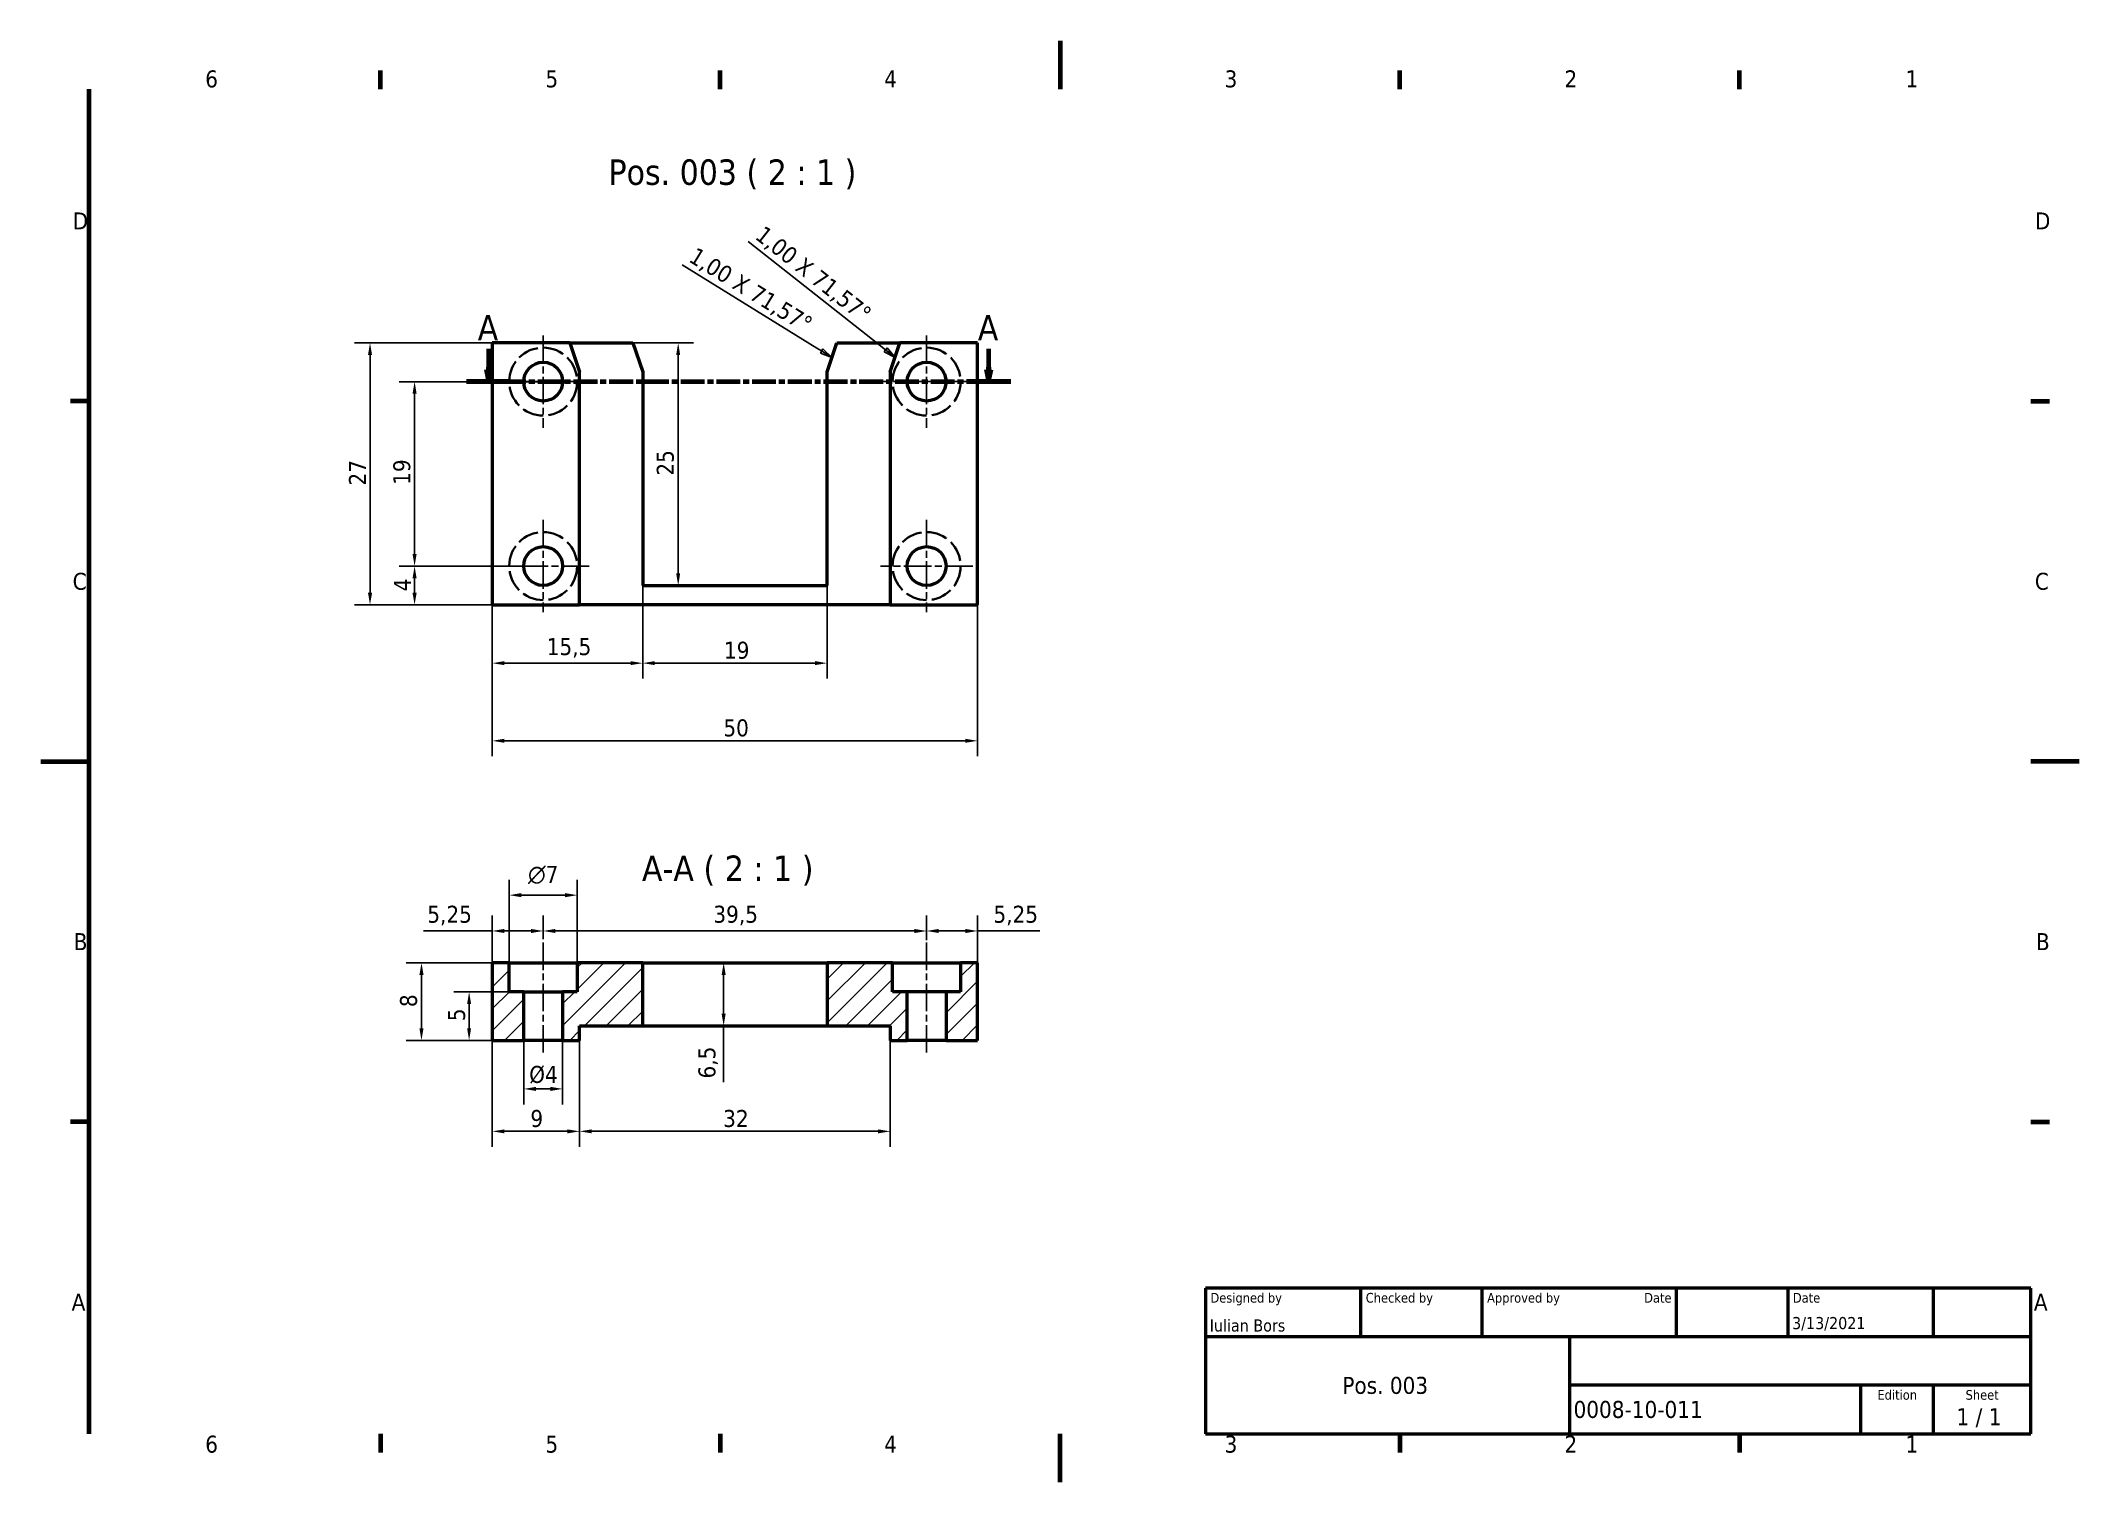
# Model space of a CAD drawing. Header units: millimetres. Extents: x 0 to 210, y 0 to 149.
import ezdxf
from ezdxf.enums import TextEntityAlignment as Align

# ---------------------------------------------------------------- set-up
doc = ezdxf.new("R2010")
doc.units = ezdxf.units.MM
doc.header["$LTSCALE"] = 0.5
doc.linetypes.add('CHAIN', pattern=[0.3543, 0.2362, -0.0295, 0.0591, -0.0295])
doc.linetypes.add('DASHED', pattern=[0.2068, 0.1655, -0.0413])
for name, color, linetype, lineweight in [('Border (ISO)', 7, 'Continuous', 70), ('Center Mark (ISO)', 7, 'Continuous', 25), ('Centerline (ISO)', 7, 'Continuous', 25), ('Dimension (ISO)', 7, 'Continuous', 25), ('Hatch (ISO)', 7, 'Continuous', 18), ('Hidden (ISO)', 7, 'DASHED', 35), ('Section Line (ISO)', 7, 'CHAIN', 70), ('Symbol (ISO)', 7, 'Continuous', 25), ('Title (ISO)', 7, 'Continuous', 50), ('Visible (ISO)', 7, 'Continuous', 50)]:
    doc.layers.add(name, color=color, linetype=linetype, lineweight=lineweight)
doc.styles.add('Label Text (ISO)', font='tahoma.ttf')
doc.styles.add('Note Text (ISO)', font='tahoma.ttf')
doc.styles.add('Text Style39', font='tahoma.ttf')
doc.styles.add('Text Style41', font='tahoma.ttf')
doc.styles.add('Text Style45', font='tahoma.ttf')
doc.dimstyles.new('Default (ISO)', dxfattribs={"dimscale": 0.5, "dimtxt": 3.5, "dimasz": 2.5, "dimexe": 3.175, "dimexo": 0, "dimgap": 0.762, "dimtad": 1, "dimrnd": 1e-08, "dimzin": 0, "dimtxsty": 'Note Text (ISO)', "dimcen": 0.09, "dimdle": 10, "dimclrd": 256, "dimclre": 256, "dimclrt": 256, "dimazin": 0, "dimtfac": 1.001486, "dimtmove": 0, "dimatfit": 3, "dimfxl": 0, "dimtolj": 1, "dimtzin": 0, "dimlwd": -1, "dimlwe": -1, "dimarcsym": 0})

# ---------------------------------------------------------------- blocks, each defined once
blk = doc.blocks.new('Borders Default Border')
at = {"layer": 'Border (ISO)'}
for p, q in [((70, 287), (70, 290.9)), ((140, 287), (140, 290.9)), ((280, 287), (280, 290.9)), ((350, 287), (350, 290.9)), ((10, 222.75), (6.1, 222.75)), ((410, 222.75), (413.9, 222.75)), ((10, 74.25), (6.1, 74.25)), ((410, 74.25), (413.9, 74.25)), ((70, 10), (70, 6.1)), ((140, 10), (140, 6.1)), ((280, 10), (280, 6.1)), ((350, 10), (350, 6.1))]:
    blk.add_line(p, q, dxfattribs=at)
at = {"layer": 'Border (ISO)', "flags": 128}
for points in [[(210, 297), (210, 287)], [(10, 10), (10, 287)], [(0, 148.5), (10, 148.5)], [(420, 148.5), (410, 148.5)], [(210, 0), (210, 10)]]:
    blk.add_lwpolyline(points, dxfattribs=at)
at = {"layer": 'Border (ISO)', "char_height": 3.5, "attachment_point": 7, "style": 'Note Text (ISO)'}
for s, insert in [('6', (33.88, 287.33)), ('5', (103.98, 287.33)), ('4', (173.78, 287.4)), ('3', (243.91, 287.33)), ('2', (313.94, 287.4)), ('1', (384.21, 287.4)), ('D', (6.57, 258.13)), ('D', (410.87, 258.13)), ('C', (6.56, 183.81)), ('C', (410.86, 183.81)), ('B', (6.78, 109.63)), ('B', (411.08, 109.63)), ('A', (6.36, 35.38)), ('A', (410.66, 35.38)), ('6', (33.88, 6.03)), ('5', (103.98, 6.03)), ('4', (173.78, 6.1)), ('3', (243.91, 6.03)), ('2', (313.94, 6.1)), ('1', (384.21, 6.1))]:
    blk.add_mtext(s, dxfattribs=dict(at, insert=insert))
blk = doc.blocks.new('*D5')
at = {"layer": 'Defpoints', "color": 0}
for p in [(46.51, 90.38), (96.51, 90.38), (46.51, 76.38)]:
    blk.add_point(p, dxfattribs=at)
at = {"layer": 'Dimension (ISO)'}
for p, q in [((46.51, 90.38), (46.51, 74.8)), ((96.51, 90.38), (96.51, 74.8)), ((95.26, 76.38), (47.76, 76.38))]:
    blk.add_line(p, q, dxfattribs=at)
for points in [[(47.76, 76.59), (47.76, 76.18), (46.51, 76.38)], [(95.26, 76.59), (95.26, 76.18), (96.51, 76.38)]]:
    blk.add_solid(points, dxfattribs=at)
at = {"layer": 'Dimension (ISO)', "insert": (70.32, 78.59), "char_height": 1.75, "attachment_point": 1, "style": 'Note Text (ISO)'}
blk.add_mtext('\\A1;50', dxfattribs=at)
blk = doc.blocks.new('2dTransSection0')
at = {"layer": 'Section Line (ISO)', "linetype": 'Continuous'}
for p, q in [((92.25, 233.54), (92.25, 229.27)), ((195.3, 233.54), (195.3, 229.27)), ((91.75, 229.27), (92.25, 226.77)), ((92.75, 229.27), (91.75, 229.27)), ((92.25, 229.27), (92.25, 226.77)), ((92.25, 226.77), (92.75, 229.27)), ((194.8, 229.27), (195.3, 226.77)), ((195.8, 229.27), (194.8, 229.27)), ((195.3, 229.27), (195.3, 226.77)), ((195.3, 226.77), (195.8, 229.27))]:
    blk.add_line(p, q, dxfattribs=at)
at = {"layer": 'Section Line (ISO)', "linetype": 'CHAIN', "ltscale": 41.548855}
blk.add_line((87.69, 226.77), (199.86, 226.77), dxfattribs=at)
at = {"layer": 'Section Line (ISO)', "linetype": 'Continuous', "lineweight": 140}
for p, q in [((87.69, 226.77), (96.81, 226.77)), ((190.74, 226.77), (199.86, 226.77))]:
    blk.add_line(p, q, dxfattribs=at)
at = {"layer": 'Section Line (ISO)', "linetype": 'Continuous', "flags": 128}
for points in [[(91.75, 229.27), (92.25, 226.77)], [(194.8, 229.27), (195.3, 226.77)]]:
    blk.add_lwpolyline(points, dxfattribs=at)
at = {"layer": 'Section Line (ISO)'}
for points in [[(91.75, 229.27), (92.25, 226.77), (92.75, 229.27), (91.75, 229.27)], [(194.8, 229.27), (195.3, 226.77), (195.8, 229.27), (194.8, 229.27)]]:
    blk.add_solid(points, dxfattribs=at)
at = {"layer": 'Section Line (ISO)', "char_height": 5.25, "attachment_point": 7, "style": 'Label Text (ISO)'}
for insert in [(90.02, 235.27), (193.06, 235.27)]:
    blk.add_mtext('A', dxfattribs=dict(at, insert=insert))
blk = doc.blocks.new('*D7')
at = {"layer": 'Defpoints', "color": 0}
for p in [(38.51, 94.38), (51.76, 94.38), (46.51, 90.38)]:
    blk.add_point(p, dxfattribs=at)
at = {"layer": 'Dimension (ISO)'}
for p, q in [((51.76, 94.38), (36.92, 94.38)), ((38.51, 91.63), (38.51, 93.13)), ((46.51, 90.38), (36.92, 90.38))]:
    blk.add_line(p, q, dxfattribs=at)
for points in [[(38.3, 93.13), (38.72, 93.13), (38.51, 94.38)], [(38.3, 91.63), (38.72, 91.63), (38.51, 90.38)]]:
    blk.add_solid(points, dxfattribs=at)
at = {"layer": 'Dimension (ISO)', "insert": (36.38, 91.78), "char_height": 1.75, "attachment_point": 1, "rotation": 90, "style": 'Note Text (ISO)'}
blk.add_mtext('\\A1;4', dxfattribs=at)
blk = doc.blocks.new('*D8')
at = {"layer": 'Defpoints', "color": 0}
for p in [(51.76, 56.79), (51.76, 56), (46.51, 53.52)]:
    blk.add_point(p, dxfattribs=at)
at = {"layer": 'Dimension (ISO)'}
for p, q in [((46.51, 56.79), (39.44, 56.79)), ((46.51, 53.52), (46.51, 58.38)), ((50.51, 56.79), (47.76, 56.79)), ((51.76, 56), (51.76, 58.38))]:
    blk.add_line(p, q, dxfattribs=at)
for points in [[(47.76, 57), (47.76, 56.58), (46.51, 56.79)], [(50.51, 57), (50.51, 56.58), (51.76, 56.79)]]:
    blk.add_solid(points, dxfattribs=at)
at = {"layer": 'Dimension (ISO)', "insert": (39.82, 59.39), "char_height": 1.75, "attachment_point": 1, "style": 'Note Text (ISO)'}
blk.add_mtext('\\A1;5,25', dxfattribs=at)
blk = doc.blocks.new('*D9')
at = {"layer": 'Defpoints', "color": 0}
for p in [(91.26, 56.79), (51.76, 56), (91.26, 55.86)]:
    blk.add_point(p, dxfattribs=at)
at = {"layer": 'Dimension (ISO)'}
for p, q in [((51.76, 56), (51.76, 58.38)), ((53.01, 56.79), (90.01, 56.79)), ((91.26, 55.86), (91.26, 58.38))]:
    blk.add_line(p, q, dxfattribs=at)
for points in [[(53.01, 57), (53.01, 56.58), (51.76, 56.79)], [(90.01, 57), (90.01, 56.58), (91.26, 56.79)]]:
    blk.add_solid(points, dxfattribs=at)
at = {"layer": 'Dimension (ISO)', "insert": (69.29, 59.39), "char_height": 1.75, "attachment_point": 1, "style": 'Note Text (ISO)'}
blk.add_mtext('\\A1;39,5', dxfattribs=at)
blk = doc.blocks.new('*D10')
at = {"layer": 'Defpoints', "color": 0}
for p in [(96.51, 56.79), (91.26, 55.86), (96.51, 53.52)]:
    blk.add_point(p, dxfattribs=at)
at = {"layer": 'Dimension (ISO)'}
for p, q in [((91.26, 55.86), (91.26, 58.38)), ((92.51, 56.79), (95.26, 56.79)), ((96.51, 53.52), (96.51, 58.38)), ((96.51, 56.79), (102.92, 56.79))]:
    blk.add_line(p, q, dxfattribs=at)
for points in [[(92.51, 57), (92.51, 56.58), (91.26, 56.79)], [(95.26, 57), (95.26, 56.58), (96.51, 56.79)]]:
    blk.add_solid(points, dxfattribs=at)
at = {"layer": 'Dimension (ISO)', "insert": (98.14, 59.39), "char_height": 1.75, "attachment_point": 1, "style": 'Note Text (ISO)'}
blk.add_mtext('\\A1;5,25', dxfattribs=at)
blk = doc.blocks.new('*D11')
at = {"layer": 'Defpoints', "color": 0}
for p in [(44.13, 50.52), (49.76, 50.52), (46.51, 45.52)]:
    blk.add_point(p, dxfattribs=at)
at = {"layer": 'Dimension (ISO)'}
for p, q in [((49.76, 50.52), (42.54, 50.52)), ((44.13, 46.77), (44.13, 49.27)), ((46.51, 45.52), (42.54, 45.52))]:
    blk.add_line(p, q, dxfattribs=at)
for points in [[(43.92, 49.27), (44.33, 49.27), (44.13, 50.52)], [(43.92, 46.77), (44.33, 46.77), (44.13, 45.52)]]:
    blk.add_solid(points, dxfattribs=at)
at = {"layer": 'Dimension (ISO)', "insert": (41.96, 47.5), "char_height": 1.75, "attachment_point": 1, "rotation": 90, "style": 'Note Text (ISO)'}
blk.add_mtext('\\A1;5', dxfattribs=at)
blk = doc.blocks.new('*D12')
at = {"layer": 'Defpoints', "color": 0}
for p in [(39.22, 53.52), (55.26, 53.52), (53.76, 45.52)]:
    blk.add_point(p, dxfattribs=at)
at = {"layer": 'Dimension (ISO)'}
for p, q in [((55.26, 53.52), (37.63, 53.52)), ((39.22, 46.77), (39.22, 52.27)), ((53.76, 45.52), (37.63, 45.52))]:
    blk.add_line(p, q, dxfattribs=at)
for points in [[(39.01, 52.27), (39.43, 52.27), (39.22, 53.52)], [(39.01, 46.77), (39.43, 46.77), (39.22, 45.52)]]:
    blk.add_solid(points, dxfattribs=at)
at = {"layer": 'Dimension (ISO)', "insert": (37.01, 48.95), "char_height": 1.75, "attachment_point": 1, "rotation": 90, "style": 'Note Text (ISO)'}
blk.add_mtext('\\A1;8', dxfattribs=at)
blk = doc.blocks.new('*D13')
at = {"layer": 'Defpoints', "color": 0}
for p in [(70.35, 53.52), (72.11, 53.52), (72.11, 47.02)]:
    blk.add_point(p, dxfattribs=at)
at = {"layer": 'Dimension (ISO)'}
for p, q in [((70.35, 52.27), (70.35, 48.27)), ((70.35, 47.02), (70.35, 41.2))]:
    blk.add_line(p, q, dxfattribs=at)
for points in [[(70.14, 52.27), (70.56, 52.27), (70.35, 53.52)], [(70.14, 48.27), (70.56, 48.27), (70.35, 47.02)]]:
    blk.add_solid(points, dxfattribs=at)
at = {"layer": 'Dimension (ISO)', "insert": (67.75, 41.59), "char_height": 1.75, "attachment_point": 1, "rotation": 90, "style": 'Note Text (ISO)'}
blk.add_mtext('\\A1;6,5', dxfattribs=at)
blk = doc.blocks.new('*D14')
at = {"layer": 'Defpoints', "color": 0}
for p in [(38.51, 113.38), (51.76, 113.38), (47.01, 94.38)]:
    blk.add_point(p, dxfattribs=at)
at = {"layer": 'Dimension (ISO)'}
for p, q in [((51.76, 113.38), (36.92, 113.38)), ((38.51, 95.63), (38.51, 112.13)), ((47.01, 94.38), (36.92, 94.38))]:
    blk.add_line(p, q, dxfattribs=at)
for points in [[(38.3, 112.13), (38.72, 112.13), (38.51, 113.38)], [(38.3, 95.63), (38.72, 95.63), (38.51, 94.38)]]:
    blk.add_solid(points, dxfattribs=at)
at = {"layer": 'Dimension (ISO)', "insert": (36.31, 102.75), "char_height": 1.75, "attachment_point": 1, "rotation": 90, "style": 'Note Text (ISO)'}
blk.add_mtext('\\A1;19', dxfattribs=at)
blk = doc.blocks.new('*D15')
at = {"layer": 'Defpoints', "color": 0}
for p in [(46.51, 45.52), (55.51, 45.52), (55.51, 36.15)]:
    blk.add_point(p, dxfattribs=at)
at = {"layer": 'Dimension (ISO)'}
for p, q in [((46.51, 45.52), (46.51, 34.56)), ((55.51, 45.52), (55.51, 34.56)), ((47.76, 36.15), (54.26, 36.15))]:
    blk.add_line(p, q, dxfattribs=at)
for points in [[(47.76, 36.35), (47.76, 35.94), (46.51, 36.15)], [(54.26, 36.35), (54.26, 35.94), (55.51, 36.15)]]:
    blk.add_solid(points, dxfattribs=at)
at = {"layer": 'Dimension (ISO)', "insert": (50.44, 38.35), "char_height": 1.75, "attachment_point": 1, "style": 'Note Text (ISO)'}
blk.add_mtext('\\A1;9', dxfattribs=at)
blk = doc.blocks.new('*D16')
at = {"layer": 'Defpoints', "color": 0}
for p in [(55.51, 45.52), (87.51, 45.52), (87.51, 36.15)]:
    blk.add_point(p, dxfattribs=at)
at = {"layer": 'Dimension (ISO)'}
for p, q in [((55.51, 45.52), (55.51, 34.56)), ((87.51, 45.52), (87.51, 34.56)), ((56.76, 36.15), (86.26, 36.15))]:
    blk.add_line(p, q, dxfattribs=at)
for points in [[(56.76, 36.35), (56.76, 35.94), (55.51, 36.15)], [(86.26, 36.35), (86.26, 35.94), (87.51, 36.15)]]:
    blk.add_solid(points, dxfattribs=at)
at = {"layer": 'Dimension (ISO)', "insert": (70.3, 38.35), "char_height": 1.75, "attachment_point": 1, "style": 'Note Text (ISO)'}
blk.add_mtext('\\A1;32', dxfattribs=at)
blk = doc.blocks.new('*D17')
at = {"layer": 'Defpoints', "color": 0}
for p in [(61.01, 117.38), (65.67, 117.38), (74.16, 92.38)]:
    blk.add_point(p, dxfattribs=at)
at = {"layer": 'Dimension (ISO)'}
for p, q in [((61.01, 117.38), (67.25, 117.38)), ((65.67, 93.63), (65.67, 116.13))]:
    blk.add_line(p, q, dxfattribs=at)
for points in [[(65.46, 116.13), (65.87, 116.13), (65.67, 117.38)], [(65.46, 93.63), (65.87, 93.63), (65.67, 92.38)]]:
    blk.add_solid(points, dxfattribs=at)
at = {"layer": 'Dimension (ISO)', "insert": (63.46, 103.7), "char_height": 1.75, "attachment_point": 1, "rotation": 90, "style": 'Note Text (ISO)'}
blk.add_mtext('\\A1;25', dxfattribs=at)
blk = doc.blocks.new('*D18')
at = {"layer": 'Defpoints', "color": 0}
for p in [(46.51, 90.38), (62.01, 92.38), (62.01, 84.38)]:
    blk.add_point(p, dxfattribs=at)
at = {"layer": 'Dimension (ISO)'}
for p, q in [((46.51, 90.38), (46.51, 82.8)), ((62.01, 92.38), (62.01, 82.8)), ((47.76, 84.38), (60.76, 84.38))]:
    blk.add_line(p, q, dxfattribs=at)
for points in [[(47.76, 84.59), (47.76, 84.18), (46.51, 84.38)], [(60.76, 84.59), (60.76, 84.18), (62.01, 84.38)]]:
    blk.add_solid(points, dxfattribs=at)
at = {"layer": 'Dimension (ISO)', "insert": (52.12, 86.96), "char_height": 1.75, "attachment_point": 1, "style": 'Note Text (ISO)'}
blk.add_mtext('\\A1;15,5', dxfattribs=at)
blk = doc.blocks.new('*D19')
at = {"layer": 'Defpoints', "color": 0}
for p in [(62.01, 92.38), (81.01, 92.38), (81.01, 84.38)]:
    blk.add_point(p, dxfattribs=at)
at = {"layer": 'Dimension (ISO)'}
for p, q in [((62.01, 92.38), (62.01, 82.8)), ((81.01, 92.38), (81.01, 82.8)), ((63.26, 84.38), (79.76, 84.38))]:
    blk.add_line(p, q, dxfattribs=at)
for points in [[(63.26, 84.59), (63.26, 84.18), (62.01, 84.38)], [(79.76, 84.59), (79.76, 84.18), (81.01, 84.38)]]:
    blk.add_solid(points, dxfattribs=at)
at = {"layer": 'Dimension (ISO)', "insert": (70.38, 86.59), "char_height": 1.75, "attachment_point": 1, "style": 'Note Text (ISO)'}
blk.add_mtext('\\A1;19', dxfattribs=at)
blk = doc.blocks.new('Chamfer Note1')
at = {"layer": 'Symbol (ISO)'}
for p, q in [((159.91, 233.68), (132.14, 250.8)), ((160.89, 233.08), (159.91, 233.68)), ((161.15, 233.51), (160.63, 232.66)), ((160.63, 232.66), (163.02, 231.77)), ((160.89, 233.08), (163.02, 231.77)), ((163.02, 231.77), (161.15, 233.51))]:
    blk.add_line(p, q, dxfattribs=at)
at = {"layer": 'Symbol (ISO)', "flags": 128}
blk.add_lwpolyline([(160.63, 232.66), (163.02, 231.77)], dxfattribs=at)
at = {"layer": 'Symbol (ISO)'}
blk.add_solid([(160.63, 232.66), (163.02, 231.77), (161.15, 233.51), (160.63, 232.66)], dxfattribs=at)
at = {"layer": 'Symbol (ISO)', "insert": (132.98, 251.18), "char_height": 3.5, "attachment_point": 7, "rotation": 328.3542, "style": 'Note Text (ISO)'}
blk.add_mtext('1,00 X 71,57°', dxfattribs=at)
blk = doc.blocks.new('Chamfer Note2')
at = {"layer": 'Symbol (ISO)'}
for p, q in [((171.34, 235.46), (145.72, 255.67)), ((174.05, 233.32), (171.34, 235.46)), ((174.36, 233.71), (173.74, 232.92)), ((173.74, 232.92), (176.02, 231.77)), ((174.05, 233.32), (176.02, 231.77)), ((176.02, 231.77), (174.36, 233.71))]:
    blk.add_line(p, q, dxfattribs=at)
at = {"layer": 'Symbol (ISO)', "flags": 128}
blk.add_lwpolyline([(173.74, 232.92), (176.02, 231.77)], dxfattribs=at)
at = {"layer": 'Symbol (ISO)'}
blk.add_solid([(173.74, 232.92), (176.02, 231.77), (174.36, 233.71), (173.74, 232.92)], dxfattribs=at)
at = {"layer": 'Symbol (ISO)', "insert": (146.6, 255.94), "char_height": 3.5, "attachment_point": 7, "rotation": 321.737, "style": 'Note Text (ISO)'}
blk.add_mtext('1,00 X 71,57°', dxfattribs=at)
blk = doc.blocks.new('*D22')
at = {"layer": 'Defpoints', "color": 0}
for p in [(33.92, 117.38), (54.51, 117.38), (55.51, 90.38)]:
    blk.add_point(p, dxfattribs=at)
at = {"layer": 'Dimension (ISO)'}
for p, q in [((54.51, 117.38), (32.33, 117.38)), ((33.92, 91.63), (33.92, 116.13)), ((55.51, 90.38), (32.33, 90.38))]:
    blk.add_line(p, q, dxfattribs=at)
for points in [[(33.71, 116.13), (34.13, 116.13), (33.92, 117.38)], [(33.71, 91.63), (34.13, 91.63), (33.92, 90.38)]]:
    blk.add_solid(points, dxfattribs=at)
at = {"layer": 'Dimension (ISO)', "insert": (31.75, 102.68), "char_height": 1.75, "attachment_point": 1, "rotation": 90, "style": 'Note Text (ISO)'}
blk.add_mtext('\\A1;27', dxfattribs=at)
blk = doc.blocks.new('*D23')
at = {"layer": 'Defpoints', "color": 0}
for p in [(49.76, 45.52), (53.76, 45.52), (53.76, 40.52)]:
    blk.add_point(p, dxfattribs=at)
at = {"layer": 'Dimension (ISO)'}
for p, q in [((49.76, 45.52), (49.76, 38.93)), ((53.76, 45.52), (53.76, 38.93)), ((51.01, 40.52), (52.51, 40.52))]:
    blk.add_line(p, q, dxfattribs=at)
for points in [[(51.01, 40.73), (51.01, 40.31), (49.76, 40.52)], [(52.51, 40.73), (52.51, 40.31), (53.76, 40.52)]]:
    blk.add_solid(points, dxfattribs=at)
at = {"layer": 'Dimension (ISO)', "insert": (50.32, 42.89), "char_height": 1.75, "attachment_point": 1, "style": 'Note Text (ISO)'}
blk.add_mtext('\\A1;\\fTahoma|b0|i0;\\H1.7500;Ø4', dxfattribs=at)
blk = doc.blocks.new('*D24')
at = {"layer": 'Defpoints', "color": 0}
for p in [(55.26, 60.48), (48.26, 53.52), (55.26, 53.52)]:
    blk.add_point(p, dxfattribs=at)
at = {"layer": 'Dimension (ISO)'}
for p, q in [((48.26, 53.52), (48.26, 62.07)), ((55.26, 53.52), (55.26, 62.07)), ((49.51, 60.48), (54.01, 60.48))]:
    blk.add_line(p, q, dxfattribs=at)
for points in [[(49.51, 60.69), (49.51, 60.27), (48.26, 60.48)], [(54.01, 60.69), (54.01, 60.27), (55.26, 60.48)]]:
    blk.add_solid(points, dxfattribs=at)
at = {"layer": 'Dimension (ISO)', "insert": (50.2, 63.5), "char_height": 1.75, "attachment_point": 1, "style": 'Note Text (ISO)'}
blk.add_mtext('\\A1;\\fAIGDT|b0|i0;\\H1.7500;n\\fTahoma|b0|i0;\\H1.7500;7', dxfattribs=at)
blk = doc.blocks.new('Title Blocks I.A.B')
at = {"layer": 'Title (ISO)'}
for p, q in [((270.07, 130), (100.07, 130)), ((100.07, 130), (100.07, 100)), ((132.07, 120), (132.07, 130)), ((157.07, 120), (157.07, 130)), ((197.07, 120), (197.07, 130)), ((220.07, 120), (220.07, 130)), ((250.07, 120), (250.07, 130)), ((270.07, 100), (270.07, 130)), ((100.07, 120), (270.07, 120)), ((175.07, 120), (175.07, 100)), ((270.07, 110), (175.07, 110)), ((235.07, 100), (235.07, 110)), ((250.07, 100), (250.07, 110)), ((100.07, 100), (270.07, 100))]:
    blk.add_line(p, q, dxfattribs=at)
at = {"layer": 'Title (ISO)', "style": 'Text Style41'}
for s, p in [('Designed by', (101.07, 129)), ('Checked by', (133.07, 129)), ('Approved by', (158.07, 129)), ('Date', (221.07, 129))]:
    blk.add_text(s, height=2, dxfattribs=at).set_placement(p, align=Align.TOP_LEFT)
blk.add_text('Date', height=2, dxfattribs=at).set_placement((196.07, 129), align=Align.TOP_RIGHT)
for s, p in [('Edition', (242.57, 109)), ('Sheet', (260.07, 109))]:
    blk.add_text(s, height=2, dxfattribs=at).set_placement(p, align=Align.TOP_CENTER)
at = {"layer": 'Title (ISO)', "style": 'Note Text (ISO)'}
blk.add_text('1 / 1 ', height=3.5, dxfattribs=at).set_placement((260.07, 103.5), align=Align.MIDDLE_CENTER)
at = {"layer": 'Title (ISO)'}
for tag, p, height, style in [('AUTHOR_001', (100.92, 121.05), 2.5, 'Text Style39'), ('CREATION_DATE_001', (220.91, 121.54), 2.5, 'Text Style39'), ('COMPANY_001', (128.24, 108.21), 3.5, 'Note Text (ISO)'), ('PART_NUMBER_001', (175.88, 103.25), 3.5, 'Note Text (ISO)')]:
    blk.add_attdef(tag, p, '', height=height, dxfattribs=dict(at, style=style))
at = {"layer": 'Title (ISO)', "style": 'Text Style39'}
for tag, p in [('CHECKED_BY', (133.07, 121)), ('ENG_APPROVED_BY', (158.07, 121))]:
    blk.add_attdef(tag, text='', height=2.5, dxfattribs=at).set_placement(p, align=Align.BOTTOM_LEFT)
blk.add_attdef('ENG_APPROVAL_DATE', text='', height=2.5, dxfattribs=at).set_placement((196.07, 121), align=Align.BOTTOM_RIGHT)
at = {"layer": 'Title (ISO)', "style": 'Note Text (ISO)'}
for tag, p in [('TITLE', (222.57, 115)), ('REVISION_NUMBER', (242.57, 103.5))]:
    blk.add_attdef(tag, text='', height=3.5, dxfattribs=at).set_placement(p, align=Align.MIDDLE_CENTER)

msp = doc.modelspace()

# ---------------------------------------------------------------- hatches: boundary and pattern name
at = {"layer": 'Hatch (ISO)'}
h = msp.add_hatch(dxfattribs=at)
h.set_pattern_fill('ANSI31', color=256, scale=12.7, style=0)
h.set_pattern_definition([(45, (0, 0), (-1.122532, 1.122532), [])])
h.paths.add_polyline_path([(55.259, 50.519), (53.759, 50.519), (53.759, 45.519), (55.509, 45.519), (55.509, 47.019), (62.009, 47.019), (62.009, 53.519), (55.259, 53.519)])
h.paths.add_polyline_path([(49.759, 50.519), (48.259, 50.519), (48.259, 53.519), (46.509, 53.519), (46.509, 45.519), (49.759, 45.519)])
h.paths.add_polyline_path([(94.759, 50.519), (93.259, 50.519), (93.259, 45.519), (96.509, 45.519), (96.509, 53.519), (94.759, 53.519)])
h.paths.add_polyline_path([(89.259, 50.519), (87.759, 50.519), (87.759, 53.519), (81.009, 53.519), (81.009, 47.019), (87.509, 47.019), (87.509, 45.519), (89.259, 45.519)])

# ---------------------------------------------------------------- linework, layer by layer
at = {"layer": 'Center Mark (ISO)', "linetype": 'CHAIN', "ltscale": 23.990969}
for p, q in [((51.759, 118.135), (51.759, 108.635)), ((91.259, 118.135), (91.259, 108.635)), ((56.509, 113.385), (47.009, 113.385)), ((96.009, 113.385), (86.509, 113.385)), ((51.759, 99.135), (51.759, 89.635)), ((91.259, 99.135), (91.259, 89.635)), ((56.509, 94.385), (47.009, 94.385)), ((96.009, 94.385), (86.509, 94.385))]:
    msp.add_line(p, q, dxfattribs=at)
at = {"layer": 'Centerline (ISO)', "linetype": 'CHAIN', "ltscale": 23.990969}
for p, q in [((51.759, 44.269), (51.759, 55.999)), ((91.259, 44.269), (91.259, 55.859))]:
    msp.add_line(p, q, dxfattribs=at)
at = {"layer": 'Hidden (ISO)', "ltscale": 26.585045}
for centre in [(51.759, 113.385), (91.259, 113.385), (51.759, 94.385), (91.259, 94.385)]:
    msp.add_circle(centre, 3.5, dxfattribs=at)
at = {"layer": 'Visible (ISO)'}
for p, q in [((54.509, 117.385), (46.509, 117.385)), ((46.509, 117.385), (46.509, 90.385)), ((54.509, 117.385), (55.509, 114.385)), ((54.509, 117.385), (61.009, 117.385)), ((61.009, 117.385), (62.009, 114.385)), ((81.009, 114.385), (82.009, 117.385)), ((82.009, 117.385), (88.509, 117.385)), ((87.509, 114.385), (88.509, 117.385)), ((96.509, 117.385), (88.509, 117.385)), ((96.509, 90.385), (96.509, 117.385)), ((55.509, 90.385), (55.509, 114.385)), ((62.009, 114.385), (62.009, 92.385)), ((81.009, 92.385), (81.009, 114.385)), ((87.509, 114.385), (87.509, 90.385)), ((46.509, 90.385), (55.509, 90.385)), ((87.509, 90.385), (55.509, 90.385)), ((62.009, 92.385), (81.009, 92.385)), ((87.509, 90.385), (96.509, 90.385)), ((48.259, 53.519), (46.509, 53.519)), ((46.509, 53.519), (46.509, 45.519)), ((48.259, 50.519), (48.259, 53.519)), ((48.259, 53.519), (55.259, 53.519)), ((62.009, 53.519), (55.259, 53.519)), ((55.259, 53.519), (55.259, 50.519)), ((62.009, 47.019), (62.009, 53.519)), ((62.009, 53.519), (81.009, 53.519)), ((87.759, 53.519), (81.009, 53.519)), ((81.009, 53.519), (81.009, 47.019)), ((87.759, 50.519), (87.759, 53.519)), ((87.759, 53.519), (94.759, 53.519)), ((96.509, 53.519), (94.759, 53.519)), ((94.759, 53.519), (94.759, 50.519)), ((96.509, 45.519), (96.509, 53.519)), ((49.759, 50.519), (48.259, 50.519)), ((49.759, 45.519), (49.759, 50.519)), ((49.759, 50.519), (53.759, 50.519)), ((55.259, 50.519), (53.759, 50.519)), ((53.759, 50.519), (53.759, 45.519)), ((89.259, 50.519), (87.759, 50.519)), ((89.259, 45.519), (89.259, 50.519)), ((93.259, 50.519), (89.259, 50.519)), ((94.759, 50.519), (93.259, 50.519)), ((93.259, 50.519), (93.259, 45.519)), ((55.509, 45.519), (55.509, 47.019)), ((55.509, 47.019), (62.009, 47.019)), ((62.009, 47.019), (81.009, 47.019)), ((81.009, 47.019), (87.509, 47.019)), ((87.509, 47.019), (87.509, 45.519)), ((46.509, 45.519), (49.759, 45.519)), ((53.759, 45.519), (49.759, 45.519)), ((53.759, 45.519), (55.509, 45.519)), ((87.509, 45.519), (89.259, 45.519)), ((93.259, 45.519), (89.259, 45.519)), ((93.259, 45.519), (96.509, 45.519))]:
    msp.add_line(p, q, dxfattribs=at)
for centre in [(51.759, 113.385), (91.259, 113.385), (51.759, 94.385), (91.259, 94.385)]:
    msp.add_circle(centre, 2, dxfattribs=at)

# ---------------------------------------------------------------- block references
at = {"xscale": 0.5, "yscale": 0.5, "zscale": 0.5}
msp.add_blockref('Borders Default Border', (0, 0), dxfattribs=at)
msp.add_blockref('Title Blocks I.A.B', (69.964, -45), dxfattribs=at).add_auto_attribs({'PART_NUMBER_001': '0008-10-011', 'COMPANY_001': 'Pos. 003', 'AUTHOR_001': 'Iulian Bors', 'CREATION_DATE_001': '3/13/2021'})
at = {"layer": 'Section Line (ISO)', "xscale": 0.5, "yscale": 0.5, "zscale": 0.5}
msp.add_blockref('2dTransSection0', (0, 0), dxfattribs=at)
at = {"layer": 'Symbol (ISO)', "xscale": 0.5, "yscale": 0.5, "zscale": 0.5}
for name in ['Chamfer Note2', 'Chamfer Note1']:
    msp.add_blockref(name, (0, 0), dxfattribs=at)

# ---------------------------------------------------------------- texts
at = {"layer": 'Symbol (ISO)', "attachment_point": 7}
for s, insert, char_height, style in [('Pos. 003 ( 2 : 1 )', (58.491, 133.184), 2.62, 'Text Style45'), ('A-A ( 2 : 1 )', (61.932, 61.462), 2.625, 'Label Text (ISO)')]:
    msp.add_mtext(s, dxfattribs=dict(at, insert=insert, char_height=char_height, style=style))

# ---------------------------------------------------------------- dimensions: what is measured, and where the dimension line sits
at = {"layer": 'Dimension (ISO)'}
for base, p1, p2, angle, override, picture, middle in [((33.92, 117.385), (55.509, 90.385), (54.509, 117.385), 90, {"dimgap": 0.762, "dimdec": 0, "dimtol": 0, "dimlim": 0, "dimtp": 0, "dimtm": 0, "dimtdec": 2, "dimtofl": 0, "dimatfit": 1}, '*D22', (33.92, 103.885)), ((65.666, 117.385), (74.161, 92.385), (61.009, 117.385), 270, {"dimgap": 0.762, "dimdec": 0, "dimse1": 1, "dimtol": 0, "dimlim": 0, "dimtp": 0, "dimtm": 0, "dimtdec": 2, "dimtofl": 0, "dimatfit": 1}, '*D17', (65.666, 104.885)), ((38.509, 113.385), (47.009, 94.385), (51.759, 113.385), 90, {"dimgap": 0.762, "dimdec": 0, "dimtol": 0, "dimlim": 0, "dimtp": 0, "dimtm": 0, "dimtdec": 2, "dimtofl": 0, "dimatfit": 1}, '*D14', (38.509, 103.885)), ((38.509, 94.385), (46.509, 90.385), (51.759, 94.385), 270, {"dimgap": 0.762, "dimdec": 0, "dimtol": 0, "dimlim": 0, "dimtp": 0, "dimtm": 0, "dimtdec": 2, "dimtofl": 0, "dimatfit": 1}, '*D7', (38.509, 92.385)), ((62.009, 84.385), (46.509, 90.385), (62.009, 92.385), 180, {"dimgap": 0.762, "dimdec": 1, "dimtol": 0, "dimlim": 0, "dimtp": 0, "dimtm": 0, "dimtdec": 2, "dimtofl": 0, "dimatfit": 1}, '*D18', (54.259, 84.385)), ((81.009, 84.385), (62.009, 92.385), (81.009, 92.385), 180, {"dimgap": 0.762, "dimdec": 0, "dimtol": 0, "dimlim": 0, "dimtp": 0, "dimtm": 0, "dimtdec": 2, "dimtofl": 0, "dimatfit": 1}, '*D19', (71.509, 84.385)), ((51.759, 56.789), (46.509, 53.519), (51.759, 55.999), 180, {"dimgap": 0.762, "dimdec": 2, "dimtol": 0, "dimlim": 0, "dimtp": 0, "dimtm": 0, "dimtdec": 2, "dimtofl": 0, "dimatfit": 2}, '*D8', (42.022, 56.789)), ((39.219, 53.519), (53.759, 45.519), (55.259, 53.519), 90, {"dimgap": 0.762, "dimdec": 0, "dimtol": 0, "dimlim": 0, "dimtp": 0, "dimtm": 0, "dimtdec": 2, "dimtofl": 0, "dimatfit": 1}, '*D12', (39.219, 49.519)), ((70.351, 53.519), (72.107, 47.019), (72.107, 53.519), 270, {"dimgap": 0.762, "dimdec": 1, "dimse1": 1, "dimse2": 1, "dimtol": 0, "dimlim": 0, "dimtp": 0, "dimtm": 0, "dimtdec": 2, "dimtofl": 0, "dimatfit": 2}, '*D13', (70.351, 43.151)), ((44.127, 50.519), (46.509, 45.519), (49.759, 50.519), 90, {"dimgap": 0.762, "dimdec": 0, "dimtol": 0, "dimlim": 0, "dimtp": 0, "dimtm": 0, "dimtdec": 2, "dimtofl": 0, "dimatfit": 1}, '*D11', (44.127, 48.019)), ((55.509, 36.147), (46.509, 45.519), (55.509, 45.519), 180, {"dimgap": 0.762, "dimdec": 0, "dimtol": 0, "dimlim": 0, "dimtp": 0, "dimtm": 0, "dimtdec": 2, "dimtofl": 0, "dimatfit": 1}, '*D15', (51.009, 36.147)), ((87.509, 36.147), (55.509, 45.519), (87.509, 45.519), 180, {"dimgap": 0.762, "dimdec": 0, "dimtol": 0, "dimlim": 0, "dimtp": 0, "dimtm": 0, "dimtdec": 2, "dimtofl": 0, "dimatfit": 1}, '*D16', (71.509, 36.147))]:
    dim = msp.add_linear_dim(base=base, p1=p1, p2=p2, angle=angle, dimstyle='Default (ISO)', override=override, dxfattribs=at)
    dim.commit()
    dim.dimension.update_dxf_attribs({"geometry": picture, "text_midpoint": middle, "dimtype": 160})
for base, p1, p2, override, picture, middle in [((46.509, 76.385), (96.509, 90.385), (46.509, 90.385), {"dimgap": 0.762, "dimdec": 0, "dimtol": 0, "dimlim": 0, "dimtp": 0, "dimtm": 0, "dimtdec": 2, "dimtofl": 0, "dimatfit": 1}, '*D5', (71.509, 76.385)), ((91.259, 56.789), (51.759, 55.999), (91.259, 55.859), {"dimgap": 0.762, "dimdec": 1, "dimtol": 0, "dimlim": 0, "dimtp": 0, "dimtm": 0, "dimtdec": 2, "dimtofl": 0, "dimatfit": 1}, '*D9', (71.509, 56.789)), ((96.509, 56.789), (91.259, 55.859), (96.509, 53.519), {"dimgap": 0.762, "dimdec": 2, "dimtol": 0, "dimlim": 0, "dimtp": 0, "dimtm": 0, "dimtdec": 2, "dimtofl": 0, "dimatfit": 2}, '*D10', (100.339, 56.789))]:
    dim = msp.add_linear_dim(base=base, p1=p1, p2=p2, dimstyle='Default (ISO)', override=override, dxfattribs=at)
    dim.commit()
    dim.dimension.update_dxf_attribs({"geometry": picture, "text_midpoint": middle, "dimtype": 160})
dim = msp.add_linear_dim(base=(55.259, 60.483), p1=(48.259, 53.519), p2=(55.259, 53.519), angle=180, text='\\fAIGDT|b0|i0;\\H1.7500;n\\fTahoma|b0|i0;\\H1.7500;<>', dimstyle='Default (ISO)', override={"dimgap": 0.762, "dimdec": 0, "dimtol": 0, "dimlim": 0, "dimtp": 0, "dimtm": 0, "dimtdec": 2, "dimtofl": 0, "dimatfit": 1}, dxfattribs=at)
dim.commit()
dim.dimension.update_dxf_attribs({"geometry": '*D24', "text_midpoint": (51.759, 60.483), "dimtype": 160})
dim = msp.add_linear_dim(base=(53.759, 40.519), p1=(49.759, 45.519), p2=(53.759, 45.519), text='\\fTahoma|b0|i0;\\H1.7500;Ø<>', dimstyle='Default (ISO)', override={"dimgap": 0.762, "dimdec": 0, "dimtol": 0, "dimlim": 0, "dimtp": 0, "dimtm": 0, "dimtdec": 2, "dimtofl": 0, "dimatfit": 1}, dxfattribs=at)
dim.commit()
dim.dimension.update_dxf_attribs({"geometry": '*D23', "text_midpoint": (51.759, 40.519), "dimtype": 160})

doc.saveas('drawing.dxf')
